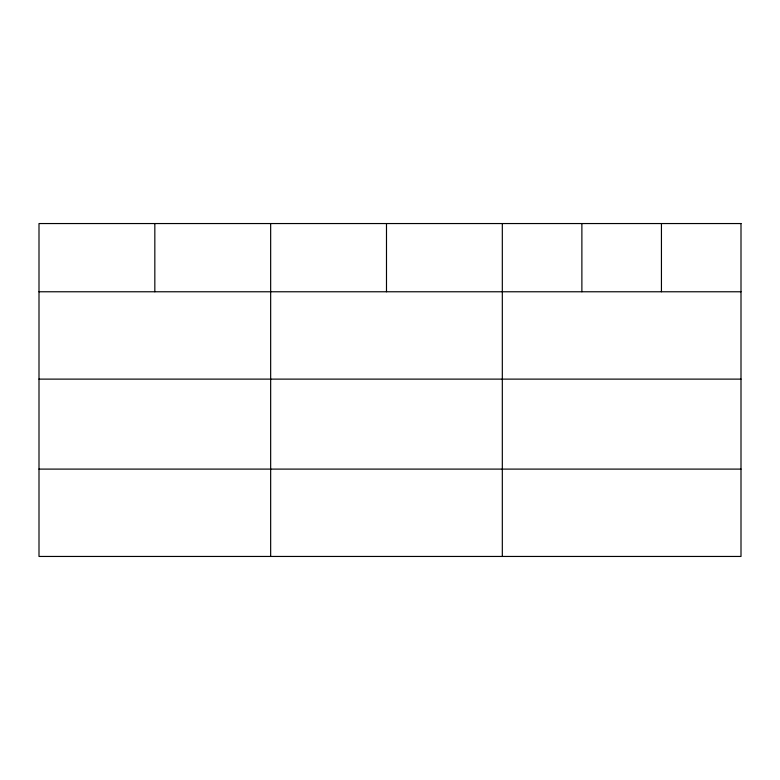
<?xml version="1.0" encoding="UTF-8"?>
<svg xmlns="http://www.w3.org/2000/svg" width="780" height="780" viewBox="0 0 780 780"><rect width="100%" height="100%" fill="white"/><g stroke="black" fill="none" stroke-linecap="round" stroke-linejoin="round"><path stroke-width="1.17" d="M39 291.769L741 291.769M39 379.119L741 379.119M39 469.102L741 469.102M661.44 223.548L661.44 291.769M581.88 223.548L581.88 291.769M502.32 223.548L502.32 556.452M386.49 223.548L386.49 291.769M270.66 223.548L270.66 556.452M154.83 223.548L154.83 291.769M741 223.548L39 223.548L39 556.452L741 556.452L741 223.548"/></g></svg>
